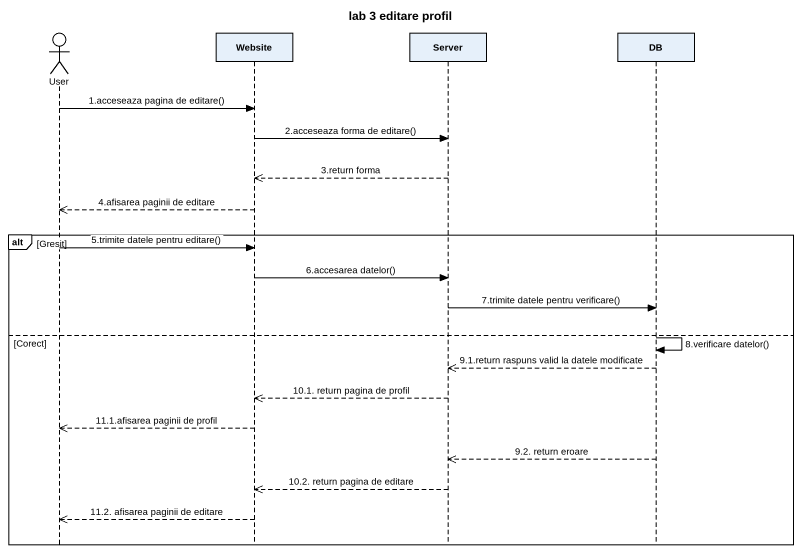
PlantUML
@startuml
title lab 3 editare profil
hide footbox
actor User
participant Website
participant Server
participant DB

User -> Website : 1.acceseaza pagina de editare()
Website -> Server : 2.acceseaza forma de editare()
Server -->> Website : 3.return forma
Website -->> User : 4.afisarea paginii de editare
alt Gresit
  User -> Website : 5.trimite datele pentru editare()
  Website -> Server : 6.accesarea datelor()
  Server -> DB : 7.trimite datele pentru verificare()
else Corect
  DB -> DB : 8.verificare datelor()
  DB -->> Server : 9.1.return raspuns valid la datele modificate
  Server -->> Website : 10.1. return pagina de profil
  Website -->> User : 11.1.afisarea paginii de profil
  DB -->> Server : 9.2. return eroare
  Server -->> Website : 10.2. return pagina de editare
  Website -->> User : 11.2. afisarea paginii de editare
end
@enduml
